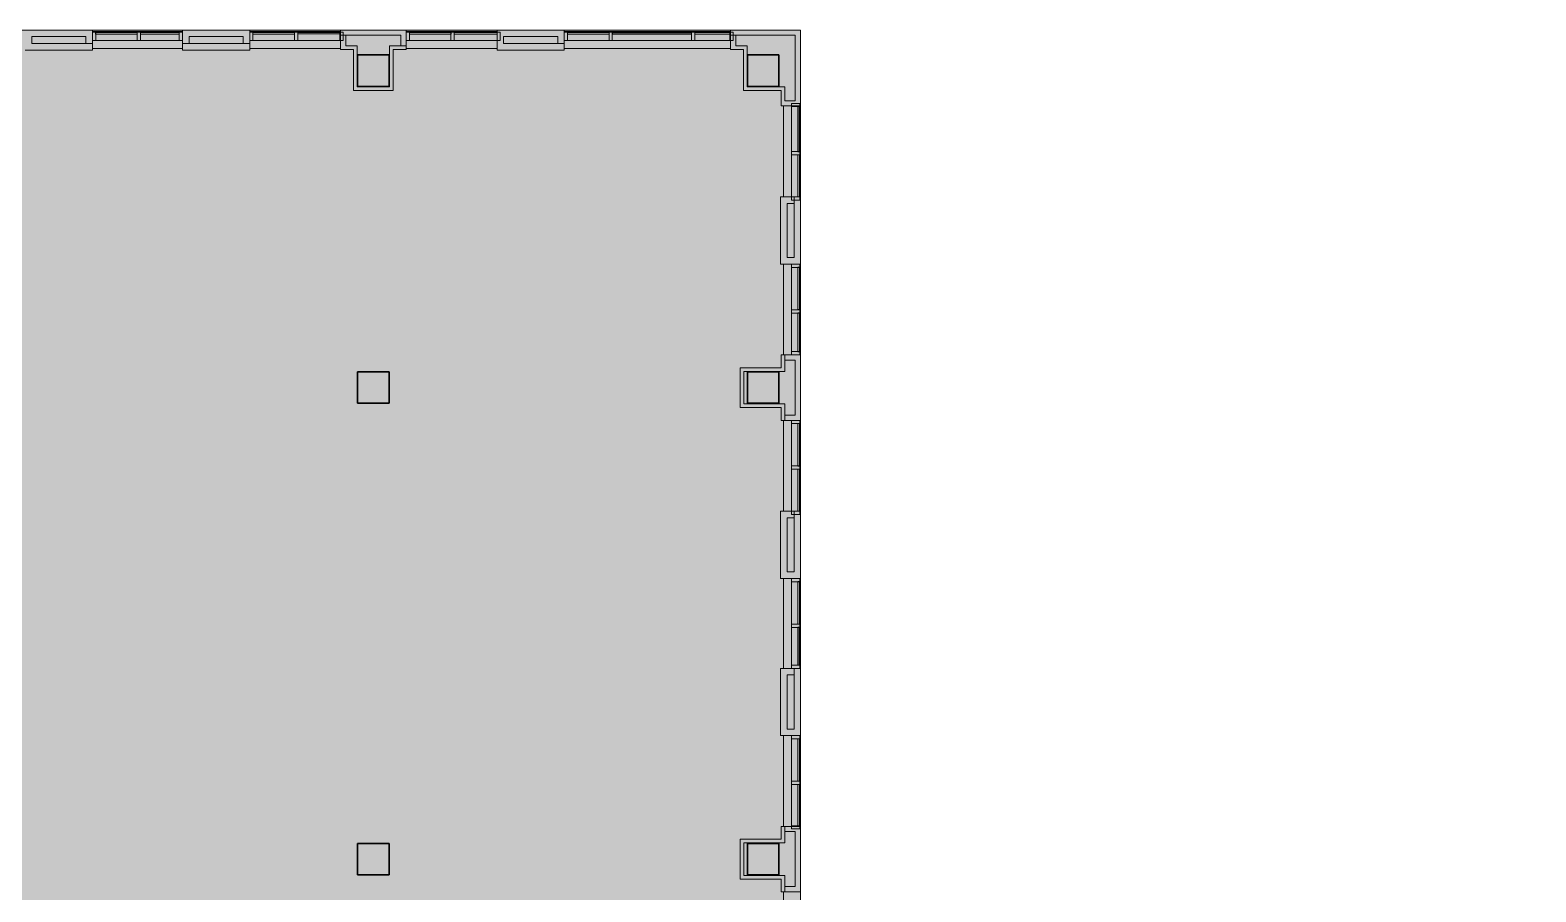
# Model space of a CAD drawing. Header units: inches. Extents: x 45807 to 48637, y -37659 to -35436.
# Drawn here: x 47488 to 48636, y -36094 to -35436 of the extents above; entities that cross this region are included whole.
import ezdxf

# ---------------------------------------------------------------- set-up
doc = ezdxf.new("R2010")
doc.units = ezdxf.units.IN
doc.header["$MEASUREMENT"] = 0
for name, color, linetype, lineweight in [('A-DETL-GENF', 92, 'Continuous', 9), ('A-DETL-THIN', 151, 'Continuous', 9), ('A-GLAZ-CURT', 52, 'Continuous', 9), ('A-GLAZ-CWMG', 51, 'Continuous', 9), ('A-WALL', 113, 'Continuous', 9), ('I-WALL', 2, 'Continuous', 9), ('S-COLS', 52, 'Continuous', 9)]:
    doc.layers.add(name, color=color, linetype=linetype, lineweight=lineweight)

# ---------------------------------------------------------------- blocks, each defined once
blk = doc.blocks.new('Concrete-Rectangular-Column - 24 x 24-V12-FIRST FLOOR DEMOLITION')
at = {"layer": 'S-COLS', "lineweight": 30}
for p, q in [((12, 12), (-12, 12)), ((-12, 12), (-12, -12)), ((12, -12), (12, 12)), ((-12, -12), (12, -12))]:
    blk.add_line(p, q, dxfattribs=at)
blk = doc.blocks.new('System Panel - Glazed-4830332-FIRST FLOOR DEMOLITION')
at = {"layer": 'A-GLAZ-CURT', "lineweight": 13}
for p, q in [((14.8, -0.7), (-14.8, -0.7)), ((-14.8, -0.7), (-14.8, -1.8)), ((-14.8, -1.8), (14.8, -1.8)), ((14.8, -1.8), (14.8, -0.7))]:
    blk.add_line(p, q, dxfattribs=at)
blk = doc.blocks.new('Rectangular Mullion - 2_5_ x 5_ rectangular 2-4830330-FIRST FLOOR DEMOLITION')
at = {"layer": 'A-GLAZ-CWMG'}
for p, q in [((46371.8, -35437.5), (46401.3, -35437.5)), ((46371.8, -35443.7), (46401.3, -35443.7))]:
    blk.add_line(p, q, dxfattribs=at)
blk = doc.blocks.new('Rectangular Mullion - 2_5_ x 5_ rectangular 2-V19-FIRST FLOOR DEMOLITION')
at = {"layer": 'A-GLAZ-CWMG', "lineweight": 20}
for p, q in [((-2.5, 2.125), (0, 2.125)), ((-2.5, -4.125), (-2.5, 2.125)), ((0, 2.125), (0, -4.125)), ((0, -4.125), (-2.5, -4.125))]:
    blk.add_line(p, q, dxfattribs=at)
blk = doc.blocks.new('Rectangular Mullion - 2_5_ x 5_ rectangular 2-V20-FIRST FLOOR DEMOLITION')
at = {"layer": 'A-GLAZ-CWMG', "lineweight": 20}
for p, q in [((0, 2.125), (-2.5, 2.125)), ((-2.5, 2.125), (-2.5, -4.125)), ((0, -4.125), (0, 2.125)), ((-2.5, -4.125), (0, -4.125))]:
    blk.add_line(p, q, dxfattribs=at)
blk = doc.blocks.new('System Panel - Glazed-4830151-FIRST FLOOR DEMOLITION')
at = {"layer": 'A-GLAZ-CURT', "lineweight": 13}
for p, q in [((15.9, -0.7), (-15.9, -0.7)), ((-15.9, -0.7), (-15.9, -1.8)), ((-15.9, -1.8), (15.9, -1.8)), ((15.9, -1.8), (15.9, -0.7))]:
    blk.add_line(p, q, dxfattribs=at)
blk = doc.blocks.new('Rectangular Mullion - 2_5_ x 5_ rectangular 2-4830150-FIRST FLOOR DEMOLITION')
at = {"layer": 'A-GLAZ-CWMG'}
for p, q in [((45857.1, -35437.5), (45888.8, -35437.5)), ((45857.1, -35443.7), (45888.8, -35443.7))]:
    blk.add_line(p, q, dxfattribs=at)
blk = doc.blocks.new('Rectangular Mullion - 2_5_ x 5_ rectangular 2-V21-FIRST FLOOR DEMOLITION')
at = {"layer": 'A-GLAZ-CWMG', "lineweight": 20}
for p, q in [((-2.25, 2.125), (0.25, 2.125)), ((-2.25, -4.125), (-2.25, 2.125)), ((0.25, 2.125), (0.25, -4.125)), ((0.25, -4.125), (-2.25, -4.125))]:
    blk.add_line(p, q, dxfattribs=at)
blk = doc.blocks.new('System Panel - Glazed-4830267-FIRST FLOOR DEMOLITION')
at = {"layer": 'A-GLAZ-CURT', "lineweight": 13}
for p, q in [((16.1, -0.8), (-16.1, -0.8)), ((-16.1, -0.8), (-16.1, -1.8)), ((-16.1, -1.8), (16.1, -1.8)), ((16.1, -1.8), (16.1, -0.8))]:
    blk.add_line(p, q, dxfattribs=at)
blk = doc.blocks.new('Rectangular Mullion - 2_5_ x 5_ rectangular 2-4830265-FIRST FLOOR DEMOLITION')
at = {"layer": 'A-GLAZ-CWMG'}
for p, q in [((46131.8, -35437.5), (46163.9, -35437.5)), ((46131.8, -35443.7), (46163.9, -35443.7))]:
    blk.add_line(p, q, dxfattribs=at)
blk = doc.blocks.new('System Panel - Glazed-4830295-FIRST FLOOR DEMOLITION')
at = {"layer": 'A-GLAZ-CURT', "lineweight": 13}
for p, q in [((16.3, -0.7), (-16.3, -0.7)), ((-16.3, -0.7), (-16.3, -1.8)), ((-16.3, -1.8), (16.3, -1.8)), ((16.3, -1.8), (16.3, -0.7))]:
    blk.add_line(p, q, dxfattribs=at)
blk = doc.blocks.new('Rectangular Mullion - 2_5_ x 5_ rectangular 2-4830293-FIRST FLOOR DEMOLITION')
at = {"layer": 'A-GLAZ-CWMG'}
for p, q in [((46251.2, -35437.5), (46283.8, -35437.5)), ((46251.2, -35443.7), (46283.8, -35443.7))]:
    blk.add_line(p, q, dxfattribs=at)
blk = doc.blocks.new('System Panel - Glazed-4831036-FIRST FLOOR DEMOLITION')
at = {"layer": 'A-GLAZ-CURT', "lineweight": 13}
for p, q in [((13.4, -0.7), (-13.4, -0.7)), ((-13.4, -0.7), (-13.4, -1.8)), ((-13.4, -1.8), (13.4, -1.8)), ((13.4, -1.8), (13.4, -0.7))]:
    blk.add_line(p, q, dxfattribs=at)
blk = doc.blocks.new('Rectangular Mullion - 2_5_ x 5_ rectangular 2-4831032-FIRST FLOOR DEMOLITION')
at = {"layer": 'A-GLAZ-CWMG'}
for p, q in [((47994.7, -35437.5), (48021.4, -35437.5)), ((47994.7, -35443.7), (48021.4, -35443.7))]:
    blk.add_line(p, q, dxfattribs=at)
blk = doc.blocks.new('System Panel - Glazed-4831037-FIRST FLOOR DEMOLITION')
at = {"layer": 'A-GLAZ-CURT', "lineweight": 13}
for p, q in [((30.2, -0.7), (-30.2, -0.7)), ((-30.2, -0.7), (-30.2, -1.7)), ((-30.2, -1.7), (30.2, -1.7)), ((30.2, -1.7), (30.2, -0.7))]:
    blk.add_line(p, q, dxfattribs=at)
blk = doc.blocks.new('Rectangular Mullion - 2_5_ x 5_ rectangular 2-4831034-FIRST FLOOR DEMOLITION')
at = {"layer": 'A-GLAZ-CWMG'}
for p, q in [((47931.8, -35437.5), (47992.2, -35437.5)), ((47931.8, -35443.7), (47992.2, -35443.7))]:
    blk.add_line(p, q, dxfattribs=at)
blk = doc.blocks.new('System Panel - Glazed-4830200-FIRST FLOOR DEMOLITION')
at = {"layer": 'A-GLAZ-CURT', "lineweight": 13}
for p, q in [((16, -0.7), (-16, -0.7)), ((-16, -0.7), (-16, -1.8)), ((-16, -1.8), (16, -1.8)), ((16, -1.8), (16, -0.7))]:
    blk.add_line(p, q, dxfattribs=at)
blk = doc.blocks.new('Rectangular Mullion - 2_5_ x 5_ rectangular 2-4830198-FIRST FLOOR DEMOLITION')
at = {"layer": 'A-GLAZ-CWMG'}
for p, q in [((46011.8, -35437.5), (46043.8, -35437.5)), ((46011.8, -35443.7), (46043.8, -35443.7))]:
    blk.add_line(p, q, dxfattribs=at)
blk = doc.blocks.new('System Panel - Glazed-4831089-FIRST FLOOR DEMOLITION')
at = {"layer": 'A-GLAZ-CURT', "lineweight": 13}
for p, q in [((17.2, -0.7), (-17.2, -0.7)), ((-17.2, -0.7), (-17.2, -1.7)), ((-17.2, -1.7), (17.2, -1.7)), ((17.2, -1.7), (17.2, -0.7))]:
    blk.add_line(p, q, dxfattribs=at)
blk = doc.blocks.new('Rectangular Mullion - 2_5_ x 5_ rectangular 2-4831088-FIRST FLOOR DEMOLITION')
at = {"layer": 'A-GLAZ-CWMG'}
for p, q in [((48068.6, -35494.3), (48068.6, -35528.7)), ((48074.8, -35494.3), (48074.8, -35528.7))]:
    blk.add_line(p, q, dxfattribs=at)
blk = doc.blocks.new('System Panel - Glazed-4831179-FIRST FLOOR DEMOLITION')
at = {"layer": 'A-GLAZ-CURT', "lineweight": 13}
for p, q in [((16.2, -0.7), (-16.2, -0.7)), ((-16.2, -0.7), (-16.2, -1.8)), ((-16.2, -1.8), (16.2, -1.8)), ((16.2, -1.8), (16.2, -0.7))]:
    blk.add_line(p, q, dxfattribs=at)
blk = doc.blocks.new('Rectangular Mullion - 2_5_ x 5_ rectangular 2-4831178-FIRST FLOOR DEMOLITION')
at = {"layer": 'A-GLAZ-CWMG'}
for p, q in [((48068.6, -35617), (48068.6, -35649.3)), ((48074.8, -35617), (48074.8, -35649.3))]:
    blk.add_line(p, q, dxfattribs=at)
blk = doc.blocks.new('System Panel - Glazed-4831256-FIRST FLOOR DEMOLITION')
at = {"layer": 'A-GLAZ-CURT', "lineweight": 13}
for p, q in [((14.5, -0.7), (-14.5, -0.7)), ((-14.5, -0.7), (-14.5, -1.7)), ((-14.5, -1.7), (14.5, -1.7)), ((14.5, -1.7), (14.5, -0.7))]:
    blk.add_line(p, q, dxfattribs=at)
blk = doc.blocks.new('Rectangular Mullion - 2_5_ x 5_ rectangular 2-4831254-FIRST FLOOR DEMOLITION')
at = {"layer": 'A-GLAZ-CWMG'}
for p, q in [((48068.6, -35891.8), (48068.6, -35920.7)), ((48074.8, -35891.8), (48074.8, -35920.7))]:
    blk.add_line(p, q, dxfattribs=at)
blk = doc.blocks.new('System Panel - Glazed-4831280-FIRST FLOOR DEMOLITION')
at = {"layer": 'A-GLAZ-CURT', "lineweight": 13}
for p, q in [((15.8, -0.7), (-15.8, -0.7)), ((-15.8, -0.7), (-15.8, -1.8)), ((-15.8, -1.8), (15.8, -1.8)), ((15.8, -1.8), (15.8, -0.7))]:
    blk.add_line(p, q, dxfattribs=at)
blk = doc.blocks.new('Rectangular Mullion - 2_5_ x 5_ rectangular 2-4831278-FIRST FLOOR DEMOLITION')
at = {"layer": 'A-GLAZ-CWMG'}
for p, q in [((48068.6, -36011.8), (48068.6, -36043.3)), ((48074.8, -36011.8), (48074.8, -36043.3))]:
    blk.add_line(p, q, dxfattribs=at)

msp = doc.modelspace()

# ---------------------------------------------------------------- hatches: boundary and pattern name
at = {"layer": 'A-DETL-GENF'}
h = msp.add_hatch(color=9, dxfattribs=at)
h.paths.add_polyline_path([(48135.4, -37658.8), (48135.4, -37255.8), (48256.4, -37255.8), (48256.4, -36855.8), (48636.4, -36855.8), (48636.4, -36432.8), (48075.4, -36432.8), (48075.4, -35435.8), (45807.4, -35435.8), (45807.4, -36911.1), (46010.1, -36911.1), (46010.1, -36715.5), (46346.4, -36715.5), (46346.4, -36862), (46862.1, -36862), (46862.1, -37049.3), (46569.9, -37049.3), (46569.9, -37658.8), (48134.4, -37658.8)], flags=0)
h.paths.add_polyline_path([(46426.1, -36636.5), (46426.1, -36636.5), (46425.7, -36636.3)], flags=0)
h.paths.add_polyline_path([(46424.2, -36620.6), (46424.2, -36620.6), (46424.3, -36620.5)], flags=0)
h.paths.add_polyline_path([(46426.1, -36600.5), (46426.1, -36600.5), (46425.2, -36599.9)], flags=0)
h.paths.add_polyline_path([(46424.2, -36584.6), (46424.2, -36584.6), (46424.3, -36584.5)], flags=0)
h.paths.add_polyline_path([(46747.5, -36560.8), (46747.5, -36560.8), (46747.5, -36546.8)], flags=0)
h.paths.add_polyline_path([(46747.5, -36575.2), (46747.5, -36575.2), (46747.5, -36560.8)], flags=0)
h.paths.add_polyline_path([(46749.6, -36574.7), (46749.6, -36574.7), (46750, -36574.7)], flags=0)
h.paths.add_polyline_path([(46433.9, -36566.6), (46433.9, -36566.6), (46433.9, -36564.8)], flags=0)
h.paths.add_polyline_path([(46426.1, -36564.5), (46426.1, -36564.5), (46425.2, -36563.9)], flags=0)
h.paths.add_polyline_path([(46424.2, -36548.6), (46424.2, -36548.6), (46424.3, -36548.5)], flags=0)
h.paths.add_polyline_path([(46749.6, -36538.7), (46749.6, -36538.7), (46750, -36538.7)], flags=0)
h.paths.add_polyline_path([(46426.1, -36528.5), (46426.1, -36528.5), (46425.2, -36527.9)], flags=0)
h.paths.add_polyline_path([(46747.5, -36517.7), (46747.5, -36517.7), (46747.5, -36514.3)], flags=0)
h.paths.add_polyline_path([(46424.2, -36512.6), (46424.2, -36512.6), (46424.3, -36512.5)], flags=0)
h.paths.add_polyline_path([(46749.6, -36502.7), (46749.6, -36502.7), (46750, -36502.7)], flags=0)
h.paths.add_polyline_path([(46426.1, -36492.5), (46426.1, -36492.5), (46425.2, -36491.9)], flags=0)
h.paths.add_polyline_path([(46747.5, -36474.7), (46747.5, -36474.7), (46747.5, -36473.5)], flags=0)
h.paths.add_polyline_path([(46747.5, -36489), (46747.5, -36489), (46747.5, -36478.3)], flags=0)
h.paths.add_polyline_path([(46749.6, -36466.7), (46749.6, -36466.7), (46750, -36466.7)], flags=0)

# ---------------------------------------------------------------- linework, layer by layer
at = {"layer": 'A-DETL-THIN'}
for p, q in [((48075.4, -35435.8), (45807.4, -35435.8)), ((48075.4, -36432.8), (48075.4, -35435.8))]:
    msp.add_line(p, q, dxfattribs=at)
at = {"layer": 'A-WALL'}
for p, q in [((47535.1, -35436.8), (47603.8, -35436.8)), ((47655.1, -35436.8), (47724.4, -35436.8)), ((47774.4, -35436.8), (47843.8, -35436.8)), ((47895.1, -35436.8), (48021.9, -35436.8)), ((47603.8, -35449.8), (47535.1, -35449.8)), ((47724.4, -35449.8), (47655.1, -35449.8)), ((47843.8, -35449.8), (47774.4, -35449.8)), ((48021.9, -35449.8), (47895.1, -35449.8)), ((48062.4, -35563.2), (48062.4, -35493.8)), ((48075.4, -35493.8), (48075.4, -35563.2)), ((48062.4, -35683.8), (48062.4, -35614.5)), ((48075.4, -35614.5), (48075.4, -35683.8)), ((48062.4, -35803.2), (48062.4, -35733.8)), ((48075.4, -35733.8), (48075.4, -35803.2)), ((48062.4, -35923.2), (48062.4, -35854.5)), ((48075.4, -35854.5), (48075.4, -35923.2)), ((48062.4, -36043.8), (48062.4, -35974.5)), ((48075.4, -35974.5), (48075.4, -36043.8)), ((48062.4, -36163.2), (48062.4, -36093.8)), ((48075.4, -36093.8), (48075.4, -36163.2))]:
    msp.add_line(p, q, dxfattribs=at)
at = {"layer": 'A-WALL', "lineweight": 13}
for p, q in [((47724.4, -35439.8), (47728.4, -35439.8)), ((48021.9, -35439.8), (48025.9, -35439.8)), ((47535.1, -35446.1), (47530.1, -35446.1)), ((47608.8, -35446.1), (47603.8, -35446.1)), ((47655.1, -35446.1), (47650.1, -35446.1)), ((47774.4, -35447.8), (47770.4, -35447.8)), ((47895.1, -35446.1), (47890.1, -35446.1)), ((48070.4, -35563.2), (48070.4, -35568.2)), ((48063.4, -35687.8), (48063.4, -35683.8)), ((48063.4, -35733.8), (48063.4, -35729.8)), ((48070.4, -35803.2), (48070.4, -35808.2)), ((48070.4, -35923.2), (48070.4, -35928.2)), ((48063.4, -36047.8), (48063.4, -36043.8)), ((48063.4, -36093.8), (48063.4, -36089.8))]:
    msp.add_line(p, q, dxfattribs=at)
at = {"layer": 'I-WALL', "lineweight": 13}
for p, q in [((47535.1, -35435.8), (47483.8, -35435.8)), ((47488.8, -35440.8), (47530.1, -35440.8)), ((47488.8, -35446.1), (47488.8, -35440.8)), ((47530.1, -35440.8), (47530.1, -35446.1)), ((47535.1, -35451.1), (47535.1, -35435.8)), ((47655.1, -35435.8), (47603.8, -35435.8)), ((47603.8, -35435.8), (47603.8, -35451.1)), ((47608.8, -35440.8), (47650.1, -35440.8)), ((47608.8, -35446.1), (47608.8, -35440.8)), ((47650.1, -35440.8), (47650.1, -35446.1)), ((47655.1, -35451.1), (47655.1, -35435.8)), ((47774.4, -35435.8), (47724.4, -35435.8)), ((47724.4, -35435.8), (47724.4, -35450.6)), ((47728.4, -35439.8), (47770.4, -35439.8)), ((47728.4, -35447.8), (47728.4, -35439.8)), ((47770.4, -35439.8), (47770.4, -35447.8)), ((47774.4, -35450.6), (47774.4, -35435.8)), ((47895.1, -35435.8), (47843.8, -35435.8)), ((47843.8, -35435.8), (47843.8, -35451.1)), ((47848.8, -35440.8), (47890.1, -35440.8)), ((47848.8, -35446.1), (47848.8, -35440.8)), ((47890.1, -35440.8), (47890.1, -35446.1)), ((47895.1, -35451.1), (47895.1, -35435.8)), ((48075.4, -35435.8), (48021.9, -35435.8)), ((48021.9, -35435.8), (48021.9, -35450.6)), ((48025.9, -35439.8), (48071.4, -35439.8)), ((48025.9, -35447.8), (48025.9, -35439.8)), ((48071.4, -35439.8), (48071.4, -35489.8)), ((48075.4, -35493.8), (48075.4, -35435.8)), ((47483.8, -35451.1), (47535.1, -35451.1)), ((47530.1, -35446.1), (47488.8, -35446.1)), ((47603.8, -35451.1), (47655.1, -35451.1)), ((47650.1, -35446.1), (47608.8, -35446.1)), ((47724.4, -35450.6), (47734.3, -35450.6)), ((47737.1, -35447.8), (47728.4, -35447.8)), ((47734.3, -35450.6), (47734.3, -35482)), ((47737.1, -35479.2), (47737.1, -35447.8)), ((47761.8, -35447.8), (47761.8, -35479.2)), ((47770.4, -35447.8), (47761.8, -35447.8)), ((47764.6, -35482), (47764.6, -35450.6)), ((47764.6, -35450.6), (47774.4, -35450.6)), ((47843.8, -35451.1), (47895.1, -35451.1)), ((47890.1, -35446.1), (47848.8, -35446.1)), ((48021.9, -35450.6), (48031.8, -35450.6)), ((48034.6, -35447.8), (48025.9, -35447.8)), ((48031.8, -35450.6), (48031.8, -35482)), ((48034.6, -35479.2), (48034.6, -35447.8)), ((47734.3, -35482), (47764.6, -35482)), ((47761.8, -35479.2), (47737.1, -35479.2)), ((48031.8, -35482), (48060.7, -35482)), ((48063.4, -35479.2), (48034.6, -35479.2)), ((48060.7, -35482), (48060.7, -35493.8)), ((48063.4, -35489.8), (48063.4, -35479.2)), ((48060.7, -35493.8), (48075.4, -35493.8)), ((48071.4, -35489.8), (48063.4, -35489.8)), ((48075.4, -35563.2), (48060.2, -35563.2)), ((48060.2, -35563.2), (48060.2, -35614.5)), ((48065.2, -35568.2), (48070.4, -35568.2)), ((48065.2, -35609.5), (48065.2, -35568.2)), ((48070.4, -35568.2), (48070.4, -35609.5)), ((48075.4, -35614.5), (48075.4, -35563.2)), ((48060.2, -35614.5), (48075.4, -35614.5)), ((48070.4, -35609.5), (48065.2, -35609.5)), ((48060.7, -35683.8), (48060.7, -35693.7)), ((48075.4, -35683.8), (48060.7, -35683.8)), ((48075.4, -35733.8), (48075.4, -35683.8)), ((48060.7, -35693.7), (48029.3, -35693.7)), ((48029.3, -35693.7), (48029.3, -35724)), ((48063.4, -35696.5), (48063.4, -35687.8)), ((48063.4, -35687.8), (48071.4, -35687.8)), ((48071.4, -35687.8), (48071.4, -35729.8)), ((48032.1, -35696.5), (48063.4, -35696.5)), ((48032.1, -35721.2), (48032.1, -35696.5)), ((48029.3, -35724), (48060.7, -35724)), ((48063.4, -35721.2), (48032.1, -35721.2)), ((48060.7, -35724), (48060.7, -35733.8)), ((48063.4, -35729.8), (48063.4, -35721.2)), ((48071.4, -35729.8), (48063.4, -35729.8)), ((48060.7, -35733.8), (48075.4, -35733.8)), ((48075.4, -35803.2), (48060.2, -35803.2)), ((48060.2, -35803.2), (48060.2, -35854.5)), ((48065.2, -35808.2), (48070.4, -35808.2)), ((48065.2, -35849.5), (48065.2, -35808.2)), ((48070.4, -35808.2), (48070.4, -35849.5)), ((48075.4, -35854.5), (48075.4, -35803.2)), ((48060.2, -35854.5), (48075.4, -35854.5)), ((48070.4, -35849.5), (48065.2, -35849.5)), ((48075.4, -35923.2), (48060.2, -35923.2)), ((48060.2, -35923.2), (48060.2, -35974.5)), ((48075.4, -35974.5), (48075.4, -35923.2)), ((48065.2, -35928.2), (48070.4, -35928.2)), ((48065.2, -35969.5), (48065.2, -35928.2)), ((48070.4, -35928.2), (48070.4, -35969.5)), ((48070.4, -35969.5), (48065.2, -35969.5)), ((48060.2, -35974.5), (48075.4, -35974.5)), ((48060.7, -36043.8), (48060.7, -36053.7)), ((48075.4, -36043.8), (48060.7, -36043.8)), ((48063.4, -36056.5), (48063.4, -36047.8)), ((48063.4, -36047.8), (48071.4, -36047.8)), ((48071.4, -36047.8), (48071.4, -36089.8)), ((48075.4, -36093.8), (48075.4, -36043.8)), ((48060.7, -36053.7), (48029.3, -36053.7)), ((48029.3, -36053.7), (48029.3, -36084)), ((48032.1, -36056.5), (48063.4, -36056.5)), ((48032.1, -36081.2), (48032.1, -36056.5)), ((48029.3, -36084), (48060.7, -36084)), ((48063.4, -36081.2), (48032.1, -36081.2)), ((48060.7, -36084), (48060.7, -36093.8)), ((48063.4, -36089.8), (48063.4, -36081.2)), ((48060.7, -36093.8), (48075.4, -36093.8)), ((48071.4, -36089.8), (48063.4, -36089.8))]:
    msp.add_line(p, q, dxfattribs=at)

# ---------------------------------------------------------------- block references
at = {"layer": 'A-GLAZ-CURT'}
for name, p, rotation in [('System Panel - Glazed-4830151-FIRST FLOOR DEMOLITION', (47553.4, -35439.6), 180), ('System Panel - Glazed-4830332-FIRST FLOOR DEMOLITION', (47586.5, -35439.6), 180), ('System Panel - Glazed-4830151-FIRST FLOOR DEMOLITION', (47673.4, -35439.6), 180), ('System Panel - Glazed-4830267-FIRST FLOOR DEMOLITION', (47707.9, -35439.6), 180), ('System Panel - Glazed-4830151-FIRST FLOOR DEMOLITION', (47792.8, -35439.6), 180), ('System Panel - Glazed-4830295-FIRST FLOOR DEMOLITION', (47827.5, -35439.6), 180), ('System Panel - Glazed-4830151-FIRST FLOOR DEMOLITION', (47913.4, -35439.6), 180), ('System Panel - Glazed-4831037-FIRST FLOOR DEMOLITION', (47962, -35439.6), 180), ('System Panel - Glazed-4831036-FIRST FLOOR DEMOLITION', (48008.1, -35439.6), 180), ('System Panel - Glazed-4831089-FIRST FLOOR DEMOLITION', (48072.7, -35511.5), 89.99999999999842), ('System Panel - Glazed-4830200-FIRST FLOOR DEMOLITION', (48072.7, -35547.2), 89.99999999999842), ('System Panel - Glazed-4831179-FIRST FLOOR DEMOLITION', (48072.7, -35633.1), 89.99999999999842), ('System Panel - Glazed-4830332-FIRST FLOOR DEMOLITION', (48072.7, -35666.6), 89.99999999999842), ('System Panel - Glazed-4831179-FIRST FLOOR DEMOLITION', (48072.7, -35752.5), 89.99999999999842), ('System Panel - Glazed-4830200-FIRST FLOOR DEMOLITION', (48072.7, -35787.2), 89.99999999999842), ('System Panel - Glazed-4831179-FIRST FLOOR DEMOLITION', (48072.7, -35873.1), 89.99999999999842), ('System Panel - Glazed-4831256-FIRST FLOOR DEMOLITION', (48072.7, -35906.3), 89.99999999999842), ('System Panel - Glazed-4831179-FIRST FLOOR DEMOLITION', (48072.7, -35993.1), 89.99999999999842), ('System Panel - Glazed-4831280-FIRST FLOOR DEMOLITION', (48072.7, -36027.6), 89.99999999999842)]:
    msp.add_blockref(name, p, dxfattribs=dict(at, rotation=rotation))
at = {"layer": 'A-GLAZ-CWMG', "extrusion": (0, 0, -1)}
for name, p in [('Rectangular Mullion - 2_5_ x 5_ rectangular 2-V19-FIRST FLOOR DEMOLITION', (-47535.1, -35439.6)), ('Rectangular Mullion - 2_5_ x 5_ rectangular 2-V21-FIRST FLOOR DEMOLITION', (-47569.5, -35439.6)), ('Rectangular Mullion - 2_5_ x 5_ rectangular 2-V19-FIRST FLOOR DEMOLITION', (-47655.1, -35439.6)), ('Rectangular Mullion - 2_5_ x 5_ rectangular 2-V21-FIRST FLOOR DEMOLITION', (-47689.5, -35439.6)), ('Rectangular Mullion - 2_5_ x 5_ rectangular 2-V19-FIRST FLOOR DEMOLITION', (-47774.4, -35439.6)), ('Rectangular Mullion - 2_5_ x 5_ rectangular 2-V21-FIRST FLOOR DEMOLITION', (-47808.9, -35439.6)), ('Rectangular Mullion - 2_5_ x 5_ rectangular 2-V19-FIRST FLOOR DEMOLITION', (-47895.1, -35439.6)), ('Rectangular Mullion - 2_5_ x 5_ rectangular 2-V21-FIRST FLOOR DEMOLITION', (-47929.5, -35439.6)), ('Rectangular Mullion - 2_5_ x 5_ rectangular 2-V21-FIRST FLOOR DEMOLITION', (-47992.5, -35439.6))]:
    msp.add_blockref(name, p, dxfattribs=at)
at = {"layer": 'A-GLAZ-CWMG'}
for name, p in [('Rectangular Mullion - 2_5_ x 5_ rectangular 2-4830150-FIRST FLOOR DEMOLITION', (1680.5, 0)), ('Rectangular Mullion - 2_5_ x 5_ rectangular 2-4830330-FIRST FLOOR DEMOLITION', (1200, 0)), ('Rectangular Mullion - 2_5_ x 5_ rectangular 2-V20-FIRST FLOOR DEMOLITION', (47603.8, -35439.6)), ('Rectangular Mullion - 2_5_ x 5_ rectangular 2-4830150-FIRST FLOOR DEMOLITION', (1800.5, 0)), ('Rectangular Mullion - 2_5_ x 5_ rectangular 2-4830265-FIRST FLOOR DEMOLITION', (1560, 0)), ('Rectangular Mullion - 2_5_ x 5_ rectangular 2-V20-FIRST FLOOR DEMOLITION', (47726.4, -35439.6)), ('Rectangular Mullion - 2_5_ x 5_ rectangular 2-4830150-FIRST FLOOR DEMOLITION', (1919.9, 0)), ('Rectangular Mullion - 2_5_ x 5_ rectangular 2-4830293-FIRST FLOOR DEMOLITION', (1560, 0)), ('Rectangular Mullion - 2_5_ x 5_ rectangular 2-V20-FIRST FLOOR DEMOLITION', (47846.3, -35439.6)), ('Rectangular Mullion - 2_5_ x 5_ rectangular 2-4830150-FIRST FLOOR DEMOLITION', (2040.5, 0)), ('Rectangular Mullion - 2_5_ x 5_ rectangular 2-4831034-FIRST FLOOR DEMOLITION', (0, 0)), ('Rectangular Mullion - 2_5_ x 5_ rectangular 2-4831032-FIRST FLOOR DEMOLITION', (0, 0)), ('Rectangular Mullion - 2_5_ x 5_ rectangular 2-V20-FIRST FLOOR DEMOLITION', (48023.9, -35439.6)), ('Rectangular Mullion - 2_5_ x 5_ rectangular 2-4831088-FIRST FLOOR DEMOLITION', (0, 0)), ('Rectangular Mullion - 2_5_ x 5_ rectangular 2-4831178-FIRST FLOOR DEMOLITION', (0, 0)), ('Rectangular Mullion - 2_5_ x 5_ rectangular 2-4831178-FIRST FLOOR DEMOLITION', (0, -119.4)), ('Rectangular Mullion - 2_5_ x 5_ rectangular 2-4831178-FIRST FLOOR DEMOLITION', (0, -240)), ('Rectangular Mullion - 2_5_ x 5_ rectangular 2-4831254-FIRST FLOOR DEMOLITION', (0, 0)), ('Rectangular Mullion - 2_5_ x 5_ rectangular 2-4831178-FIRST FLOOR DEMOLITION', (0, -360)), ('Rectangular Mullion - 2_5_ x 5_ rectangular 2-4831278-FIRST FLOOR DEMOLITION', (0, 0))]:
    msp.add_blockref(name, p, dxfattribs=at)
at = {"layer": 'A-GLAZ-CWMG', "extrusion": (0, 0, -1), "rotation": 90.00000000000156}
for name, p in [('Rectangular Mullion - 2_5_ x 5_ rectangular 2-V19-FIRST FLOOR DEMOLITION', (-48072.7, -35491.8)), ('Rectangular Mullion - 2_5_ x 5_ rectangular 2-V21-FIRST FLOOR DEMOLITION', (-48072.7, -35528.9)), ('Rectangular Mullion - 2_5_ x 5_ rectangular 2-V19-FIRST FLOOR DEMOLITION', (-48072.7, -35614.5)), ('Rectangular Mullion - 2_5_ x 5_ rectangular 2-V21-FIRST FLOOR DEMOLITION', (-48072.7, -35649.6)), ('Rectangular Mullion - 2_5_ x 5_ rectangular 2-V19-FIRST FLOOR DEMOLITION', (-48072.7, -35733.8)), ('Rectangular Mullion - 2_5_ x 5_ rectangular 2-V21-FIRST FLOOR DEMOLITION', (-48072.7, -35768.9)), ('Rectangular Mullion - 2_5_ x 5_ rectangular 2-V19-FIRST FLOOR DEMOLITION', (-48072.7, -35854.5)), ('Rectangular Mullion - 2_5_ x 5_ rectangular 2-V21-FIRST FLOOR DEMOLITION', (-48072.7, -35889.6)), ('Rectangular Mullion - 2_5_ x 5_ rectangular 2-V19-FIRST FLOOR DEMOLITION', (-48072.7, -35974.5)), ('Rectangular Mullion - 2_5_ x 5_ rectangular 2-V21-FIRST FLOOR DEMOLITION', (-48072.7, -36009.6))]:
    msp.add_blockref(name, p, dxfattribs=at)
at = {"layer": 'A-GLAZ-CWMG'}
for name, p, rotation in [('Rectangular Mullion - 2_5_ x 5_ rectangular 2-4830198-FIRST FLOOR DEMOLITION', (83512.3, 10480.6), 270.0000000000085), ('Rectangular Mullion - 2_5_ x 5_ rectangular 2-V20-FIRST FLOOR DEMOLITION', (48072.7, -35565.7), 269.9999999999984), ('Rectangular Mullion - 2_5_ x 5_ rectangular 2-4830330-FIRST FLOOR DEMOLITION', (83512.3, 10720), 270.0000000000091), ('Rectangular Mullion - 2_5_ x 5_ rectangular 2-V20-FIRST FLOOR DEMOLITION', (48072.7, -35683.8), 269.9999999999984), ('Rectangular Mullion - 2_5_ x 5_ rectangular 2-4830198-FIRST FLOOR DEMOLITION', (83512.3, 10240.6), 270.0000000000085), ('Rectangular Mullion - 2_5_ x 5_ rectangular 2-V20-FIRST FLOOR DEMOLITION', (48072.7, -35805.7), 269.9999999999984), ('Rectangular Mullion - 2_5_ x 5_ rectangular 2-V20-FIRST FLOOR DEMOLITION', (48072.7, -35923.2), 269.9999999999984), ('Rectangular Mullion - 2_5_ x 5_ rectangular 2-V20-FIRST FLOOR DEMOLITION', (48072.7, -36045.8), 269.9999999999984)]:
    msp.add_blockref(name, p, dxfattribs=dict(at, rotation=rotation))
at = {"layer": 'S-COLS'}
for p in [(47749.4, -35466.8), (48046.9, -35466.8), (47749.4, -35708.8), (48046.9, -35708.8), (47749.4, -36068.8), (48046.9, -36068.8)]:
    msp.add_blockref('Concrete-Rectangular-Column - 24 x 24-V12-FIRST FLOOR DEMOLITION', p, dxfattribs=at)

doc.saveas('drawing.dxf')
